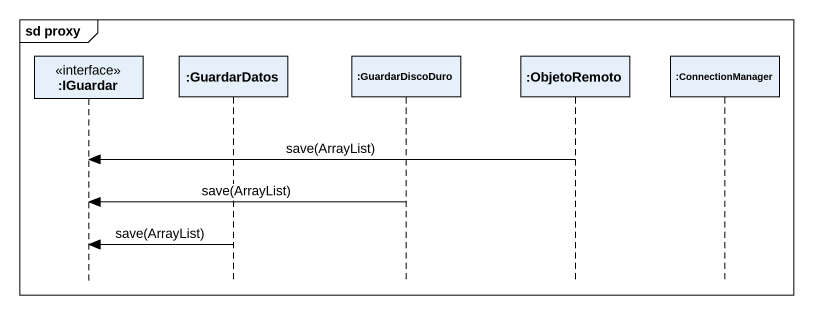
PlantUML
@startuml
mainframe sd proxy
hide footbox
participant ":IGuardar" as IGuardar <<interface>>
participant ":GuardarDatos" as GuardarDatos
participant ":GuardarDiscoDuro" as GuardarDiscoDuro
participant ":ObjetoRemoto" as ObjetoRemoto
participant ":ConnectionManager" as ConnectionManager

ObjetoRemoto -> IGuardar : save(ArrayList)
GuardarDiscoDuro -> IGuardar : save(ArrayList)
GuardarDatos -> IGuardar : save(ArrayList)
@enduml
